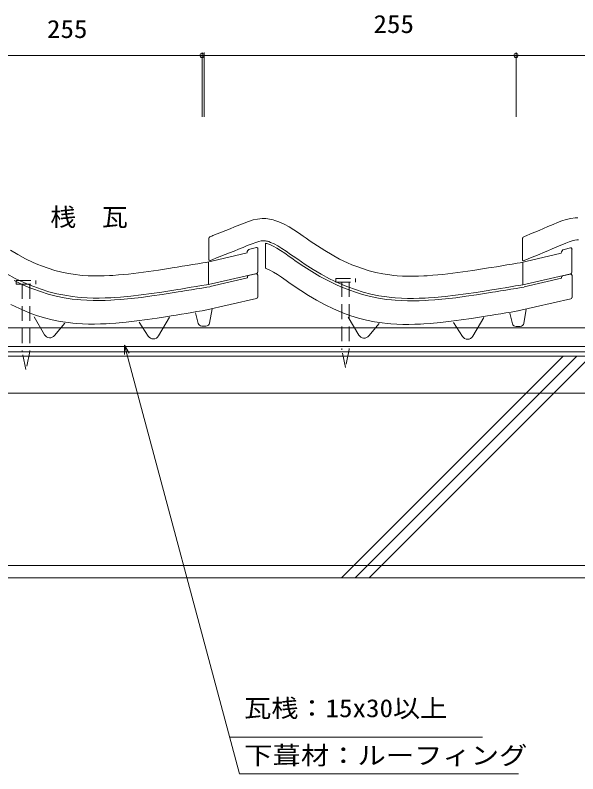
# Model space of a CAD drawing. Units: millimetres, scale not verified. Extents: x -670 to 670, y -300 to 317.
# Drawn here: x -372 to 85, y -300 to 317 of the extents above; entities that cross this region are included whole.
import ezdxf
from ezdxf.enums import TextEntityAlignment as Align

# ---------------------------------------------------------------- set-up
doc = ezdxf.new("R2010")
doc.units = ezdxf.units.MM
doc.header["$LTSCALE"] = 10
doc.linetypes.add('DASHED1', pattern=[1.8, 1.2, -0.6])
doc.linetypes.add('DASHED3', pattern=[4, 3, -1])
for name, color, linetype, lineweight in [('0-0_LAYER001', 4, 'Continuous', 18), ('0-1_LAYER004', 7, 'Continuous', 18), ('0-2_LAYER005', 7, 'Continuous', 18)]:
    doc.layers.add(name, color=color, linetype=linetype, lineweight=lineweight)
doc.styles.add('ＭＳ ゴシック', font='')
doc.styles.get('ＭＳ ゴシック').set_extended_font_data('MS Gothic')

msp = doc.modelspace()

# ---------------------------------------------------------------- linework, layer by layer
at = {"layer": '0-0_LAYER001', "color": 2}
for p, q in [((-474.78, 284.14), (-219.78, 284.14)), ((-219.78, 286.64), (-219.78, 234.14)), ((-219.78, 284.14), (35.22, 284.14)), ((35.22, 286.64), (35.22, 234.14)), ((35.22, 284.14), (335.22, 284.14)), ((-282.63, 48.72), (-189.29, -299.64)), ((-196.85, -269.78), (7.98, -269.78))]:
    msp.add_line(p, q, dxfattribs=at)
at = {"layer": '0-0_LAYER001'}
for p, q in [((-213.01, 136.92), (-211.88, 137.37)), ((41.57, 136.79), (42.68, 137.26)), ((-214.27, 135.06), (-214.27, 118.53)), ((-168.55, 131.5), (-168.51, 131.49)), ((-168.51, 131.49), (-167.92, 131.37)), ((-168.18, 131.4), (-168.36, 111.23)), ((-167.92, 131.37), (-167.27, 131.21)), ((-167.27, 131.21), (-166.48, 130.98)), ((-166.48, 130.98), (-166.3, 130.92)), ((-166.3, 130.92), (-164.84, 130.39)), ((-164.84, 130.39), (-162, 129.12)), ((40.36, 118.3), (40.36, 135.1)), ((-216.5, 115.97), (-183.25, 123.67)), ((-175.69, 127.97), (-180.93, 126.76)), ((-174.54, 127.05), (-174.54, 107.97)), ((-162, 129.12), (-159.14, 127.57)), ((-159.14, 127.57), (-156.02, 125.64)), ((-156.02, 125.64), (-152.65, 123.37)), ((-152.65, 123.37), (-149.03, 120.83)), ((38.71, 115.69), (71.96, 123.39)), ((79.52, 127.7), (74.28, 126.48)), ((80.67, 126.77), (80.67, 107.69)), ((-212.97, 117.59), (-206.57, 120.11)), ((-149.03, 120.83), (-146.8, 119.26)), ((-146.8, 119.26), (-143.25, 116.8)), ((41.75, 117.38), (48.29, 120.1)), ((-214.48, 116.44), (-214.48, 97.96)), ((-168.52, 111.36), (-167.77, 111.08)), ((-167.77, 111.08), (-164.8, 109.76)), ((-143.25, 116.8), (-137.07, 112.63)), ((-137.07, 112.63), (-130.66, 108.55)), ((40.73, 116.16), (40.73, 97.68)), ((-175.4, 107.02), (-214.48, 97.96)), ((-182.21, 105.21), (-175.87, 106.68)), ((-174.43, 105.98), (-174.43, 87.81)), ((-164.8, 109.76), (-161.82, 108.14)), ((-161.82, 108.14), (-158.62, 106.16)), ((-158.62, 106.16), (-155.2, 103.86)), ((-130.66, 108.55), (-124.02, 104.62)), ((79.81, 106.74), (40.73, 97.68)), ((73, 104.93), (79.34, 106.4)), ((80.78, 105.7), (80.78, 87.53)), ((-372.34, 101.17), (-365.27, 97.75)), ((-213.3, 96.3), (-182.99, 103.4)), ((-182.98, 104.24), (-182.99, 103.4)), ((-155.2, 103.86), (-151.56, 101.31)), ((-151.56, 101.31), (-149.33, 99.74)), ((-149.33, 99.74), (-145.81, 97.29)), ((-124.02, 104.62), (-117.13, 100.89)), ((-117.13, 100.89), (-110.06, 97.47)), ((41.91, 96.02), (72.22, 103.12)), ((72.23, 103.97), (72.22, 103.12)), ((-365.27, 97.75), (-360.91, 95.86)), ((-360.91, 95.86), (-357.22, 94.39)), ((-357.22, 94.39), (-351.06, 92.18)), ((-236.76, 92.33), (-232.56, 93.02)), ((-232.56, 93.02), (-228.35, 93.71)), ((-228.35, 93.71), (-224.16, 94.41)), ((-224.16, 94.41), (-219.96, 95.1)), ((-219.96, 95.1), (-215.77, 95.8)), ((-215.77, 95.8), (-213.34, 96.2)), ((-145.81, 97.29), (-139.66, 93.15)), ((-139.66, 93.15), (-133.3, 89.1)), ((-110.06, 97.47), (-105.7, 95.58)), ((-105.7, 95.58), (-102.01, 94.11)), ((-102.01, 94.11), (-95.85, 91.9)), ((18.45, 92.06), (22.65, 92.74)), ((22.65, 92.74), (26.86, 93.44)), ((26.86, 93.44), (31.05, 94.13)), ((31.05, 94.13), (35.25, 94.83)), ((35.25, 94.83), (39.44, 95.52)), ((39.44, 95.52), (41.87, 95.93)), ((-351.06, 92.18), (-344.69, 90.23)), ((-344.69, 90.23), (-338.23, 88.58)), ((-338.23, 88.58), (-331.68, 87.22)), ((-331.68, 87.22), (-325.17, 86.2)), ((-285.94, 85.8), (-277.38, 86.58)), ((-277.38, 86.58), (-268.87, 87.55)), ((-268.87, 87.55), (-260.46, 88.67)), ((-260.46, 88.67), (-252.15, 89.89)), ((-252.15, 89.89), (-243.95, 91.17)), ((-243.95, 91.17), (-239.22, 91.94)), ((-239.22, 91.94), (-236.76, 92.33)), ((-175.58, 86.67), (-218.4, 76.75)), ((-133.3, 89.1), (-126.72, 85.2)), ((-95.85, 91.9), (-89.48, 89.95)), ((-89.48, 89.95), (-83.02, 88.3)), ((-83.02, 88.3), (-76.47, 86.95)), ((-76.47, 86.95), (-69.96, 85.92)), ((-22.17, 86.3), (-13.66, 87.28)), ((-13.66, 87.28), (-5.25, 88.39)), ((-5.25, 88.39), (3.06, 89.61)), ((3.06, 89.61), (11.26, 90.9)), ((11.26, 90.9), (15.99, 91.66)), ((15.99, 91.66), (18.45, 92.06)), ((79.63, 86.39), (36.81, 76.47)), ((-375.11, 81.79), (-368.12, 78.41)), ((-325.17, 86.2), (-321.24, 85.74)), ((-321.24, 85.74), (-318.19, 85.46)), ((-318.19, 85.46), (-313.23, 85.14)), ((-313.23, 85.14), (-308.26, 84.98)), ((-308.26, 84.98), (-303.36, 84.97)), ((-303.36, 84.97), (-298.53, 85.07)), ((-298.53, 85.07), (-293.81, 85.28)), ((-293.81, 85.28), (-291, 85.44)), ((-291, 85.44), (-285.94, 85.8)), ((-126.72, 85.2), (-119.9, 81.51)), ((-119.9, 81.51), (-112.91, 78.13)), ((-69.96, 85.92), (-66.03, 85.46)), ((-66.03, 85.46), (-62.98, 85.18)), ((-62.98, 85.18), (-58.02, 84.86)), ((-58.02, 84.86), (-53.05, 84.7)), ((-53.05, 84.7), (-48.15, 84.69)), ((-48.15, 84.69), (-43.32, 84.79)), ((-43.32, 84.79), (-38.6, 85)), ((-38.6, 85), (-35.79, 85.16)), ((-35.79, 85.16), (-30.73, 85.52)), ((-30.73, 85.52), (-22.17, 86.3)), ((-368.12, 78.41), (-363.82, 76.55)), ((-363.82, 76.55), (-360.2, 75.1)), ((-360.2, 75.1), (-354.11, 72.92)), ((-236.56, 73.84), (-232.36, 74.53)), ((-232.36, 74.53), (-228.16, 75.22)), ((-228.16, 75.22), (-223.97, 75.92)), ((-222.89, 66.43), (-225.14, 75.01)), ((-223.97, 75.92), (-219.78, 76.61)), ((-219.78, 76.61), (-218.17, 76.88)), ((-213.61, 66.7), (-211.68, 78.3)), ((-112.91, 78.13), (-108.61, 76.27)), ((-108.61, 76.27), (-104.99, 74.82)), ((-104.99, 74.82), (-98.9, 72.64)), ((18.65, 73.56), (22.85, 74.25)), ((22.85, 74.25), (27.05, 74.94)), ((27.05, 74.94), (31.24, 75.64)), ((32.32, 66.15), (30.07, 74.73)), ((31.24, 75.64), (35.43, 76.33)), ((35.43, 76.33), (37.04, 76.6)), ((41.6, 66.42), (43.53, 78.03)), ((-347.68, 57.17), (-356.21, 71.71)), ((-354.11, 72.92), (-347.83, 71)), ((-347.83, 71), (-341.46, 69.37)), ((-341.46, 69.37), (-335.01, 68.03)), ((-335.01, 68.03), (-328.58, 67.02)), ((-281.27, 67.41), (-272.8, 68.38)), ((-272.8, 68.38), (-264.42, 69.49)), ((-264.42, 69.49), (-256.14, 70.71)), ((-256.14, 70.71), (-247.95, 71.99)), ((-255.05, 56.24), (-246.12, 71.49)), ((-247.95, 71.99), (-243.22, 72.75)), ((-243.22, 72.75), (-240.77, 73.15)), ((-240.77, 73.15), (-236.56, 73.84)), ((-92.47, 56.89), (-101, 71.43)), ((-98.9, 72.64), (-92.62, 70.72)), ((-92.62, 70.72), (-86.25, 69.09)), ((-86.25, 69.09), (-79.8, 67.75)), ((-26.06, 67.13), (-17.59, 68.1)), ((-17.59, 68.1), (-9.21, 69.21)), ((-9.21, 69.21), (-0.93, 70.43)), ((-0.93, 70.43), (7.26, 71.71)), ((0.16, 55.96), (9.09, 71.21)), ((7.26, 71.71), (11.99, 72.47)), ((11.99, 72.47), (14.44, 72.87)), ((14.44, 72.87), (18.65, 73.56)), ((-339.51, 56.52), (-331.2, 66.59)), ((-328.58, 67.02), (-324.71, 66.57)), ((-324.71, 66.57), (-321.71, 66.29)), ((-321.71, 66.29), (-316.82, 65.98)), ((-316.82, 65.98), (-311.91, 65.82)), ((-311.91, 65.82), (-307.06, 65.81)), ((-307.06, 65.81), (-302.27, 65.91)), ((-302.27, 65.91), (-297.59, 66.11)), ((-297.59, 66.11), (-294.81, 66.27)), ((-294.81, 66.27), (-289.79, 66.63)), ((-289.79, 66.63), (-281.27, 67.41)), ((-263.56, 56.05), (-270.89, 67.36)), ((-216.57, 64.19), (-219.99, 64.19)), ((-84.3, 56.24), (-75.99, 66.31)), ((-79.8, 67.75), (-73.37, 66.75)), ((-73.37, 66.75), (-69.5, 66.29)), ((-69.5, 66.29), (-66.5, 66.01)), ((-66.5, 66.01), (-61.61, 65.7)), ((-61.61, 65.7), (-56.7, 65.54)), ((-56.7, 65.54), (-51.85, 65.53)), ((-51.85, 65.53), (-47.06, 65.63)), ((-47.06, 65.63), (-42.38, 65.84)), ((-42.38, 65.84), (-39.6, 66)), ((-39.6, 66), (-34.58, 66.35)), ((-34.58, 66.35), (-26.06, 67.13)), ((-8.35, 55.77), (-15.68, 67.08)), ((38.64, 63.91), (35.22, 63.91))]:
    msp.add_line(p, q, dxfattribs=at)
at = {"layer": '0-0_LAYER001', "color": 2, "linetype": 'DASHED1'}
for p, q in [((-106.18, 99.94), (-106.18, 44.79)), ((-100.18, 99.94), (-100.18, 45.05)), ((-365.74, 98.37), (-365.74, 43.22)), ((-359.74, 98.37), (-359.74, 43.47)), ((-362.79, 28.96), (-365.74, 43.22)), ((-359.74, 43.47), (-362.79, 28.96)), ((-103.23, 30.54), (-106.18, 44.79)), ((-100.18, 45.05), (-103.23, 30.54))]:
    msp.add_line(p, q, dxfattribs=at)
at = {"layer": '0-0_LAYER001'}
for points in [[(-211.88, 137.37), (-211.07, 137.69), (-207.54, 139.08), (-204.01, 140.47), (-200.46, 141.89), (-196.89, 143.32), (-193.3, 144.78), (-191.21, 145.65), (-189.15, 146.51), (-185.56, 147.96), (-181.94, 149.29), (-178.3, 150.41), (-174.63, 151.21), (-170.93, 151.61), (-168.77, 151.61), (-167.92, 151.56), (-166.45, 151.41), (-164.99, 151.18), (-163.53, 150.89), (-162.08, 150.53), (-160.65, 150.11), (-159.83, 149.85), (-157.32, 148.94), (-153.13, 147.06), (-149.1, 144.87), (-145.18, 142.45), (-141.33, 139.86), (-137.53, 137.2), (-135.32, 135.64), (-131.96, 133.3), (-126.11, 129.37), (-120.19, 125.59), (-114.16, 122.02), (-108.02, 118.7), (-101.73, 115.66), (-98.01, 114.05), (-94.93, 112.82), (-89.55, 110.89), (-84.07, 109.21), (-78.51, 107.79)], [(42.68, 137.26), (43.49, 137.59), (46.99, 139.04), (50.5, 140.5), (54.03, 141.98), (57.57, 143.48), (61.13, 145), (63.21, 145.9), (65.26, 146.79), (68.82, 148.31), (72.41, 149.7), (76.03, 150.89), (79.69, 151.75), (83.38, 152.21), (85.54, 152.25)], [(-206.54, 120.13), (-204.49, 120.93), (-200.94, 122.33), (-197.37, 123.74), (-193.77, 125.18), (-190.13, 126.64), (-186.47, 128.13), (-184.33, 129.01), (-182.32, 129.85), (-179.07, 131.17), (-176.19, 132.23), (-173.73, 132.98), (-171.74, 133.42), (-169.96, 133.61), (-169.29, 133.61), (-169.36, 133.61), (-168.75, 133.55), (-168.15, 133.46), (-167.49, 133.32), (-166.75, 133.14), (-165.9, 132.89), (-165.65, 132.82), (-164.08, 132.24), (-161.12, 130.92), (-158.13, 129.3), (-154.94, 127.32), (-151.52, 125.02), (-147.88, 122.47), (-145.65, 120.9), (-142.12, 118.45), (-135.97, 114.31), (-129.61, 110.26), (-123.04, 106.36), (-116.22, 102.67), (-109.23, 99.29), (-104.93, 97.43), (-101.3, 95.98), (-95.22, 93.8), (-88.94, 91.88), (-82.57, 90.25)], [(48.33, 120.12), (50.36, 120.96), (53.89, 122.42), (57.43, 123.89), (61.01, 125.39), (64.62, 126.91), (68.25, 128.47), (70.38, 129.39), (72.37, 130.26), (75.6, 131.63), (78.47, 132.75), (80.91, 133.54), (82.89, 134.01), (84.66, 134.23), (85.34, 134.25), (85.26, 134.25), (85.88, 134.2)], [(-375.4, 125.87), (-369.37, 122.3), (-363.23, 118.98), (-356.94, 115.94), (-353.22, 114.33), (-350.14, 113.1), (-344.76, 111.17), (-339.28, 109.49), (-333.72, 108.07)], [(-333.72, 108.07), (-328.11, 106.91), (-322.45, 106.02), (-319.15, 105.63), (-316.63, 105.4), (-312.27, 105.12), (-307.91, 104.98), (-303.54, 104.97), (-299.18, 105.06), (-294.81, 105.25), (-292.28, 105.4), (-287.56, 105.73), (-279.43, 106.48), (-271.32, 107.4), (-263.23, 108.48), (-255.15, 109.66), (-247.09, 110.93), (-242.41, 111.68), (-239.98, 112.07), (-235.79, 112.76), (-231.61, 113.45), (-227.42, 114.14), (-223.24, 114.83), (-219.05, 115.53), (-216.63, 115.93)], [(-78.51, 107.79), (-72.89, 106.63), (-67.24, 105.74), (-63.94, 105.35), (-61.42, 105.12), (-57.06, 104.84), (-52.7, 104.7), (-48.33, 104.69), (-43.97, 104.79), (-39.6, 104.97), (-37.07, 105.12), (-32.35, 105.45), (-24.22, 106.2), (-16.11, 107.13), (-8.02, 108.2), (0.06, 109.39), (8.12, 110.65), (12.8, 111.4), (15.23, 111.8), (19.42, 112.48), (23.6, 113.17), (27.79, 113.86), (31.97, 114.56), (36.16, 115.25), (38.58, 115.65)], [(-378.25, 106.64), (-371.43, 102.95), (-364.44, 99.57), (-360.14, 97.71), (-356.51, 96.26), (-350.43, 94.08), (-344.15, 92.16), (-337.78, 90.53)], [(-337.78, 90.53), (-331.32, 89.19), (-324.89, 88.18), (-321.03, 87.73), (-318.03, 87.45), (-313.13, 87.14), (-308.22, 86.98), (-303.37, 86.97), (-298.59, 87.07), (-293.91, 87.27), (-291.13, 87.43), (-286.1, 87.79), (-277.59, 88.57), (-269.12, 89.54), (-260.74, 90.65), (-252.45, 91.87), (-244.26, 93.15), (-239.54, 93.91), (-237.09, 94.31), (-232.88, 95), (-228.68, 95.69), (-224.48, 96.38), (-220.29, 97.08), (-216.1, 97.77), (-214.49, 98.04)], [(-82.57, 90.25), (-76.11, 88.91), (-69.68, 87.91), (-65.82, 87.45), (-62.82, 87.17), (-57.92, 86.86), (-53.01, 86.7), (-48.16, 86.69), (-43.38, 86.79), (-38.7, 87), (-35.92, 87.16), (-30.89, 87.51), (-22.38, 88.29), (-13.91, 89.26), (-5.53, 90.37), (2.76, 91.59), (10.95, 92.87), (15.67, 93.63), (18.12, 94.03), (22.33, 94.72), (26.53, 95.41), (30.73, 96.1), (34.92, 96.8), (39.11, 97.49), (40.72, 97.76)]]:
    msp.add_lwpolyline(points, dxfattribs=at)
at = {"layer": '0-0_LAYER001', "color": 2, "linetype": 'DASHED1'}
for points in [[(-370.74, 101.37), (-354.74, 101.37), (-354.74, 98.37)], [(-370.74, 101.37), (-370.74, 98.37), (-354.74, 98.37)], [(-111.18, 102.94), (-95.18, 102.94), (-95.18, 99.94)], [(-111.18, 102.94), (-111.18, 99.94), (-95.18, 99.94)]]:
    msp.add_lwpolyline(points, dxfattribs=at)
at = {"layer": '0-0_LAYER001', "color": 2}
msp.add_lwpolyline([(-282.63, 41.22), (-282.63, 48.72), (-278.88, 42.22)], dxfattribs=at)
for centre in [(-219.78, 284.14), (-219.78, 284.14), (35.22, 284.14), (35.22, 284.14)]:
    msp.add_circle(centre, 1.7, dxfattribs=at)
at = {"layer": '0-0_LAYER001'}
for centre, radius, start, end in [((-212.27, 135.06), 2, 111.74902, 180), ((42.34, 134.95), 2, 112.74902, 181), ((-180.25, 123.84), 3, 103.0288, 179.5), ((-175.46, 127), 1, 359.5, 103.0288), ((74.96, 123.56), 3, 103.0288, 179.5), ((79.75, 126.72), 1, 359.5, 103.0288), ((-213.33, 118.52), 1, 179.5, 291.53166), ((41.36, 118.3), 1, 180, 292.53166), ((-181.98, 104.23), 1, 103.08296, 179.5), ((-175.65, 105.71), 1, 359.5, 103.08296), ((-175.63, 107.99), 1, 283.04497, 359.5), ((73.23, 103.96), 1, 103.08296, 179.5), ((79.56, 105.43), 1, 359.5, 103.08296), ((79.58, 107.71), 1, 283.04497, 359.5), ((-175.8, 87.64), 1, 283.04497, 359.5), ((79.41, 87.36), 1, 283.04497, 359.5), ((-219.99, 67.19), 3, 194.67639, 270), ((-216.57, 67.19), 3, 270, 350.53767), ((35.22, 66.91), 3, 194.67639, 270), ((38.64, 66.91), 3, 270, 350.53767), ((-343.37, 59.7), 5, 210.42578, 320.47001), ((-259.37, 58.77), 5, 212.93986, 329.61716), ((-88.16, 59.43), 5, 210.42578, 320.47001), ((-4.16, 58.49), 5, 212.93986, 329.61716)]:
    msp.add_arc(centre, radius, start, end, dxfattribs=at)
at = {"layer": '0-1_LAYER004'}
for p, q in [((-473.08, 284.14), (333.52, 284.14)), ((-218.08, 284.14), (-218.08, 286.64)), ((-218.08, 284.14), (-218.08, 234.14)), ((35.22, 286.64), (35.22, 234.14)), ((-669.92, 43.18), (242.34, 43.18)), ((-282.63, 48.72), (-278.88, 42.22)), ((209.22, 39.66), (-668.62, 39.66)), ((-106.6, -140.34), (73.37, 39.63)), ((84.68, 39.63), (-95.29, -140.34)), ((-83.98, -140.34), (95.99, 39.63)), ((-669.92, -130.34), (284.22, -130.34)), ((274.22, -140.34), (-669.92, -140.34)), ((-196.85, -269.78), (7.98, -269.78))]:
    msp.add_line(p, q, dxfattribs=at)
at = {"layer": '0-1_LAYER004', "color": 2}
for p, q in [((-668.62, 62.7), (242.34, 62.7)), ((-668.62, 47.7), (242.34, 47.7)), ((73.37, 39.63), (-106.6, -140.34)), ((84.68, 39.63), (-95.29, -140.34)), ((95.99, 39.63), (-83.98, -140.34)), ((274.22, -140.34), (-669.92, -140.34))]:
    msp.add_line(p, q, dxfattribs=at)
at = {"layer": '0-1_LAYER004', "color": 2, "linetype": 'DASHED3'}
msp.add_line((-669.92, 43.18), (242.34, 43.18), dxfattribs=at)
at = {"layer": '0-1_LAYER004', "color": 2, "linetype": 'DASHED1'}
for p, q in [((199.22, 9.66), (-669.92, 9.66)), ((274.22, -130.34), (-669.92, -130.34))]:
    msp.add_line(p, q, dxfattribs=at)
at = {"layer": '0-1_LAYER004'}
for points in [[(-668.62, 62.7), (242.34, 62.7), (242.34, 47.7), (-668.62, 47.7)], [(-189.29, -299.64), (-282.63, 48.72), (-282.63, 41.22)], [(-669.92, 9.66), (284.22, 9.66), (284.22, -130.34)]]:
    msp.add_lwpolyline(points, dxfattribs=at)
at = {"layer": '0-2_LAYER005'}
msp.add_line((-189.29, -299.64), (37.36, -299.64), dxfattribs=at)

# ---------------------------------------------------------------- texts
at = {"layer": '0-2_LAYER005', "style": 'ＭＳ ゴシック'}
for s, width, p in [('255', 1.1, (-80.56, 297.95)), ('255', 1.1, (-345.74, 293.89)), ('桟\u3000瓦', 1.05, (-343.04, 141.01)), ('瓦桟：15x30以上', 1.1, (-185.51, -258.01)), ('下葺材：ルーフィング', 1.15, (-185.51, -296.43))]:
    msp.add_text(s, height=14.66, dxfattribs=dict(at, width=width)).set_placement(p, align=Align.BOTTOM_LEFT)

doc.saveas('drawing.dxf')
